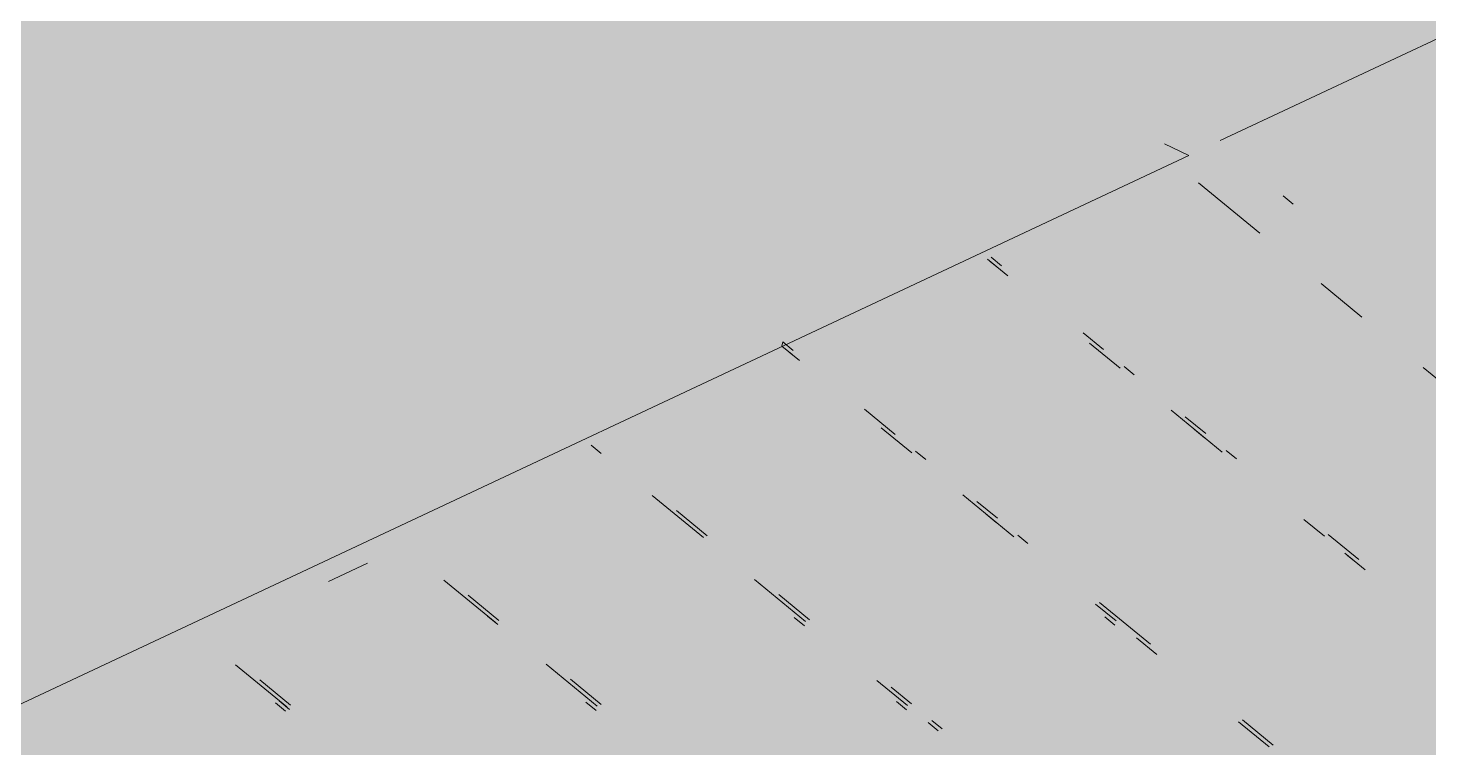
# Paper-space layout '03 3D Building and Roof' of a CAD drawing. Header units: millimetres. Extents: x 5 to 415, y 5 to 292.
# Drawn here: x 276.939 to 281.434, y 86.042 to 88.35 of the extents above; entities that cross this region are included whole.
import ezdxf

# ---------------------------------------------------------------- set-up
doc = ezdxf.new("R2010")
doc.units = ezdxf.units.MM
doc.layers.add('EXISTING', color=7, linetype='Continuous')
doc.layers.add('IMAGES', color=7, linetype='Continuous')

# ---------------------------------------------------------------- blocks, each defined once
blk = doc.blocks.new('SHEET_03')
at = {"layer": 'EXISTING', "color": 250, "lineweight": 9}
for p, q in [((280.7645, 87.9893), (284.5403, 89.7619)), ((280.5855, 87.9786), (280.6636, 87.9419)), ((276.8878, 86.1693), (280.6636, 87.9419)), ((280.6944, 87.8543), (280.891, 87.6927)), ((280.9987, 87.7856), (280.966, 87.8125)), ((280.017, 87.6094), (280.0826, 87.5555)), ((280.0589, 87.5749), (280.0261, 87.6019)), ((280.0623, 87.5883), (280.0295, 87.6153)), ((281.0876, 87.5311), (281.2186, 87.4234)), ((279.3611, 87.3438), (279.3577, 87.3303)), ((279.3938, 87.3168), (279.3611, 87.3438)), ((280.3899, 87.319), (280.3244, 87.3729)), ((280.3447, 87.3401), (280.443, 87.2593)), ((279.3904, 87.3034), (279.3577, 87.3303)), ((279.3813, 87.311), (279.4141, 87.284)), ((280.4882, 87.2382), (280.4555, 87.2651)), ((281.4152, 87.2618), (281.5463, 87.1541)), ((279.7215, 87.0475), (279.6232, 87.1283)), ((280.6068, 87.1246), (280.7706, 86.99)), ((279.6762, 87.0686), (279.7745, 86.9878)), ((280.7176, 87.0497), (280.652, 87.1035)), ((280.7142, 87.0363), (280.6814, 87.0632)), ((278.7456, 87.0125), (278.7784, 86.9856)), ((279.8198, 86.9667), (279.787, 86.9936)), ((280.8159, 86.9689), (280.7831, 86.9958)), ((278.9422, 86.8509), (279.106, 86.7163)), ((279.9383, 86.8531), (280.1021, 86.7184)), ((279.1185, 86.7221), (279.0202, 86.8029)), ((280.0491, 86.7782), (279.9836, 86.832)), ((280.0457, 86.7648), (280.0129, 86.7917)), ((281.0327, 86.7745), (281.0982, 86.7206)), ((280.1474, 86.6974), (280.1146, 86.7243)), ((281.209, 86.6457), (281.1107, 86.7265)), ((281.1638, 86.6668), (281.2293, 86.6129)), ((281.2056, 86.6323), (281.1729, 86.6592)), ((277.903, 86.5752), (278.0279, 86.6339)), ((278.2737, 86.5794), (278.4376, 86.4447)), ((279.2698, 86.5816), (279.4337, 86.4469)), ((278.45, 86.4506), (278.3518, 86.5314)), ((279.4462, 86.4528), (279.3479, 86.5336)), ((280.3642, 86.503), (280.4298, 86.4491)), ((280.5405, 86.3742), (280.3767, 86.5088)), ((278.4466, 86.4372), (278.4139, 86.4641)), ((279.4303, 86.4335), (279.3975, 86.4604)), ((280.4264, 86.4357), (280.3936, 86.4626)), ((280.4953, 86.3952), (280.5608, 86.3414)), ((277.6053, 86.3079), (277.7691, 86.1732)), ((278.6014, 86.3101), (278.7652, 86.1754)), ((277.7816, 86.1791), (277.6833, 86.2599)), ((278.7777, 86.1813), (278.6794, 86.2621)), ((279.663, 86.2584), (279.7613, 86.1776)), ((279.7738, 86.1835), (279.7083, 86.2373)), ((277.7657, 86.1598), (277.7329, 86.1867)), ((277.7782, 86.1657), (277.7454, 86.1926)), ((278.7618, 86.162), (278.729, 86.1889)), ((279.7579, 86.1642), (279.7251, 86.1911)), ((279.8268, 86.1237), (279.8596, 86.0968)), ((279.8721, 86.1027), (279.8393, 86.1296)), ((280.8229, 86.1259), (280.9212, 86.0451)), ((280.9337, 86.051), (280.8354, 86.1318))]:
    blk.add_line(p, q, dxfattribs=at)
at = {"layer": 'IMAGES', "color": 7}
for points in [[(274.1091, 88.3021), (278.3491, 88.3021), (274.1091, 88.3985), (278.3491, 88.3985)], [(278.3491, 88.3021), (278.4455, 88.3021), (278.3491, 88.3985), (278.4455, 88.3985)], [(278.4455, 88.3021), (278.7345, 88.3021), (278.4455, 88.3985), (278.7345, 88.3985)], [(278.7345, 88.2057), (278.8309, 88.2057), (278.7345, 88.3985), (278.8309, 88.3985)], [(278.8309, 88.3021), (281.1436, 88.3021), (278.8309, 88.3985), (281.1436, 88.3985)], [(281.1436, 88.3021), (281.3364, 88.3021), (281.1436, 88.3985), (281.3364, 88.3985)], [(281.3364, 88.3021), (281.4327, 88.3021), (281.3364, 88.3985), (281.4327, 88.3985)], [(281.4327, 88.3021), (281.5291, 88.3021), (281.4327, 88.3985), (281.5291, 88.3985)], [(273.82, 88.2057), (278.4455, 88.2057), (273.82, 88.3021), (278.4455, 88.3021)], [(278.4455, 88.2057), (278.5418, 88.2057), (278.4455, 88.3021), (278.5418, 88.3021)], [(278.5418, 88.2057), (278.6382, 88.2057), (278.5418, 88.3021), (278.6382, 88.3021)], [(278.6382, 88.2057), (278.7345, 88.2057), (278.6382, 88.3021), (278.7345, 88.3021)], [(278.8309, 88.2057), (279.12, 88.2057), (278.8309, 88.3021), (279.12, 88.3021)], [(279.12, 88.2057), (279.2164, 88.2057), (279.12, 88.3021), (279.2164, 88.3021)], [(279.2164, 88.2057), (280.8545, 88.2057), (279.2164, 88.3021), (280.8545, 88.3021)], [(280.8545, 88.2057), (280.9509, 88.2057), (280.8545, 88.3021), (280.9509, 88.3021)], [(280.9509, 88.2057), (281.0473, 88.2057), (280.9509, 88.3021), (281.0473, 88.3021)], [(281.0473, 88.1093), (281.1436, 88.1093), (281.0473, 88.3021), (281.1436, 88.3021)], [(281.1436, 88.2057), (281.24, 88.2057), (281.1436, 88.3021), (281.24, 88.3021)], [(281.24, 88.2057), (281.3364, 88.2057), (281.24, 88.3021), (281.3364, 88.3021)], [(281.3364, 88.2057), (281.5291, 88.2057), (281.3364, 88.3021), (281.5291, 88.3021)], [(273.7236, 88.1093), (278.6382, 88.1093), (273.7236, 88.2057), (278.6382, 88.2057)], [(278.6382, 88.1093), (278.7345, 88.1093), (278.6382, 88.2057), (278.7345, 88.2057)], [(278.7345, 88.1093), (279.0236, 88.1093), (278.7345, 88.2057), (279.0236, 88.2057)], [(279.0236, 88.0129), (279.12, 88.0129), (279.0236, 88.2057), (279.12, 88.2057)], [(279.12, 88.0129), (279.2164, 88.0129), (279.12, 88.2057), (279.2164, 88.2057)], [(279.2164, 88.1093), (279.3127, 88.1093), (279.2164, 88.2057), (279.3127, 88.2057)], [(279.3127, 88.1093), (279.4091, 88.1093), (279.3127, 88.2057), (279.4091, 88.2057)], [(279.4091, 88.1093), (280.6618, 88.1093), (279.4091, 88.2057), (280.6618, 88.2057)], [(280.6618, 88.1093), (280.8545, 88.1093), (280.6618, 88.2057), (280.8545, 88.2057)], [(280.8545, 88.1093), (280.9509, 88.1093), (280.8545, 88.2057), (280.9509, 88.2057)], [(280.9509, 88.1093), (281.0473, 88.1093), (280.9509, 88.2057), (281.0473, 88.2057)], [(281.1436, 88.1093), (281.24, 88.1093), (281.1436, 88.2057), (281.24, 88.2057)], [(281.24, 88.1093), (281.3364, 88.1093), (281.24, 88.2057), (281.3364, 88.2057)], [(281.3364, 88.1093), (281.4327, 88.1093), (281.3364, 88.2057), (281.4327, 88.2057)], [(281.4327, 88.0129), (281.5291, 88.0129), (281.4327, 88.2057), (281.5291, 88.2057)], [(273.4345, 88.0129), (279.0236, 88.0129), (273.4345, 88.1093), (279.0236, 88.1093)], [(279.2164, 88.0129), (279.3127, 88.0129), (279.2164, 88.1093), (279.3127, 88.1093)], [(279.3127, 88.0129), (279.4091, 88.0129), (279.3127, 88.1093), (279.4091, 88.1093)], [(279.4091, 88.0129), (279.5055, 88.0129), (279.4091, 88.1093), (279.5055, 88.1093)], [(279.5055, 88.0129), (280.4691, 88.0129), (279.5055, 88.1093), (280.4691, 88.1093)], [(280.4691, 88.0129), (280.5655, 88.0129), (280.4691, 88.1093), (280.5655, 88.1093)], [(280.5655, 88.0129), (280.6618, 88.0129), (280.5655, 88.1093), (280.6618, 88.1093)], [(280.6618, 88.0129), (280.8545, 88.0129), (280.6618, 88.1093), (280.8545, 88.1093)], [(280.8545, 88.0129), (280.9509, 88.0129), (280.8545, 88.1093), (280.9509, 88.1093)], [(280.9509, 88.0129), (281.0473, 88.0129), (280.9509, 88.1093), (281.0473, 88.1093)], [(281.0473, 88.0129), (281.1436, 88.0129), (281.0473, 88.1093), (281.1436, 88.1093)], [(281.1436, 88.0129), (281.24, 88.0129), (281.1436, 88.1093), (281.24, 88.1093)], [(281.24, 88.0129), (281.3364, 88.0129), (281.24, 88.1093), (281.3364, 88.1093)], [(281.3364, 88.0129), (281.4327, 88.0129), (281.3364, 88.1093), (281.4327, 88.1093)], [(273.2418, 87.9165), (279.12, 87.9165), (273.2418, 88.0129), (279.12, 88.0129)], [(279.12, 87.9165), (279.2164, 87.9165), (279.12, 88.0129), (279.2164, 88.0129)], [(279.2164, 87.9165), (279.4091, 87.9165), (279.2164, 88.0129), (279.4091, 88.0129)], [(279.4091, 87.9165), (279.6018, 87.9165), (279.4091, 88.0129), (279.6018, 88.0129)], [(279.6018, 87.9165), (279.7945, 87.9165), (279.6018, 88.0129), (279.7945, 88.0129)], [(279.7945, 87.9165), (280.2764, 87.9165), (279.7945, 88.0129), (280.2764, 88.0129)], [(280.2764, 87.9165), (280.3727, 87.9165), (280.2764, 88.0129), (280.3727, 88.0129)], [(280.3727, 87.9165), (280.4691, 87.9165), (280.3727, 88.0129), (280.4691, 88.0129)], [(280.4691, 87.9165), (280.5655, 87.9165), (280.4691, 88.0129), (280.5655, 88.0129)], [(280.5655, 87.9165), (280.6618, 87.9165), (280.5655, 88.0129), (280.6618, 88.0129)], [(280.6618, 87.9165), (280.7582, 87.9165), (280.6618, 88.0129), (280.7582, 88.0129)], [(280.7582, 87.9165), (280.8545, 87.9165), (280.7582, 88.0129), (280.8545, 88.0129)], [(280.8545, 87.9165), (280.9509, 87.9165), (280.8545, 88.0129), (280.9509, 88.0129)], [(280.9509, 87.9165), (281.0473, 87.9165), (280.9509, 88.0129), (281.0473, 88.0129)], [(281.0473, 87.9165), (281.1436, 87.9165), (281.0473, 88.0129), (281.1436, 88.0129)], [(281.1436, 87.9165), (281.24, 87.9165), (281.1436, 88.0129), (281.24, 88.0129)], [(281.24, 87.9165), (281.4327, 87.9165), (281.24, 88.0129), (281.4327, 88.0129)], [(281.4327, 87.9165), (281.5291, 87.9165), (281.4327, 88.0129), (281.5291, 88.0129)], [(273.0491, 87.8201), (279.2164, 87.8201), (273.0491, 87.9165), (279.2164, 87.9165)], [(279.2164, 87.8201), (279.3127, 87.8201), (279.2164, 87.9165), (279.3127, 87.9165)], [(279.3127, 87.8201), (279.5055, 87.8201), (279.3127, 87.9165), (279.5055, 87.9165)], [(279.5055, 87.8201), (279.6018, 87.8201), (279.5055, 87.9165), (279.6018, 87.9165)], [(279.6018, 87.8201), (279.7945, 87.8201), (279.6018, 87.9165), (279.7945, 87.9165)], [(279.7945, 87.8201), (279.8909, 87.8201), (279.7945, 87.9165), (279.8909, 87.9165)], [(279.8909, 87.7237), (279.9873, 87.7237), (279.8909, 87.9165), (279.9873, 87.9165)], [(279.9873, 87.8201), (280.0836, 87.8201), (279.9873, 87.9165), (280.0836, 87.9165)], [(280.0836, 87.8201), (280.18, 87.8201), (280.0836, 87.9165), (280.18, 87.9165)], [(280.18, 87.8201), (280.2764, 87.8201), (280.18, 87.9165), (280.2764, 87.9165)], [(280.2764, 87.8201), (280.3727, 87.8201), (280.2764, 87.9165), (280.3727, 87.9165)], [(280.3727, 87.8201), (280.4691, 87.8201), (280.3727, 87.9165), (280.4691, 87.9165)], [(280.4691, 87.8201), (280.5655, 87.8201), (280.4691, 87.9165), (280.5655, 87.9165)], [(280.5655, 87.8201), (280.7582, 87.8201), (280.5655, 87.9165), (280.7582, 87.9165)], [(280.7582, 87.8201), (280.8545, 87.8201), (280.7582, 87.9165), (280.8545, 87.9165)], [(280.8545, 87.8201), (280.9509, 87.8201), (280.8545, 87.9165), (280.9509, 87.9165)], [(280.9509, 87.8201), (281.0473, 87.8201), (280.9509, 87.9165), (281.0473, 87.9165)], [(281.0473, 87.8201), (281.1436, 87.8201), (281.0473, 87.9165), (281.1436, 87.9165)], [(281.1436, 87.8201), (281.6255, 87.8201), (281.1436, 87.9165), (281.6255, 87.9165)], [(272.8564, 87.7237), (279.5055, 87.7237), (272.8564, 87.8201), (279.5055, 87.8201)], [(279.5055, 87.7237), (279.6018, 87.7237), (279.5055, 87.8201), (279.6018, 87.8201)], [(279.6018, 87.7237), (279.6982, 87.7237), (279.6018, 87.8201), (279.6982, 87.8201)], [(279.6982, 87.7237), (279.7945, 87.7237), (279.6982, 87.8201), (279.7945, 87.8201)], [(279.7945, 87.7237), (279.8909, 87.7237), (279.7945, 87.8201), (279.8909, 87.8201)], [(279.9873, 87.7237), (280.0836, 87.7237), (279.9873, 87.8201), (280.0836, 87.8201)], [(280.0836, 87.7237), (280.18, 87.7237), (280.0836, 87.8201), (280.18, 87.8201)], [(280.18, 87.7237), (280.2764, 87.7237), (280.18, 87.8201), (280.2764, 87.8201)], [(280.2764, 87.7237), (280.3727, 87.7237), (280.2764, 87.8201), (280.3727, 87.8201)], [(280.3727, 87.7237), (280.4691, 87.7237), (280.3727, 87.8201), (280.4691, 87.8201)], [(280.4691, 87.7237), (280.5655, 87.7237), (280.4691, 87.8201), (280.5655, 87.8201)], [(280.5655, 87.7237), (280.6618, 87.7237), (280.5655, 87.8201), (280.6618, 87.8201)], [(280.6618, 87.7237), (280.8545, 87.7237), (280.6618, 87.8201), (280.8545, 87.8201)], [(280.8545, 87.7237), (280.9509, 87.7237), (280.8545, 87.8201), (280.9509, 87.8201)], [(280.9509, 87.7237), (281.0473, 87.7237), (280.9509, 87.8201), (281.0473, 87.8201)], [(281.0473, 87.7237), (281.1436, 87.7237), (281.0473, 87.8201), (281.1436, 87.8201)], [(281.1436, 87.7237), (281.24, 87.7237), (281.1436, 87.8201), (281.24, 87.8201)], [(281.24, 87.7237), (281.7218, 87.7237), (281.24, 87.8201), (281.7218, 87.8201)], [(272.6636, 87.6273), (279.6018, 87.6273), (272.6636, 87.7237), (279.6018, 87.7237)], [(279.6018, 87.6273), (279.6982, 87.6273), (279.6018, 87.7237), (279.6982, 87.7237)], [(279.6982, 87.6273), (279.7945, 87.6273), (279.6982, 87.7237), (279.7945, 87.7237)], [(279.7945, 87.6273), (279.8909, 87.6273), (279.7945, 87.7237), (279.8909, 87.7237)], [(279.8909, 87.6273), (279.9873, 87.6273), (279.8909, 87.7237), (279.9873, 87.7237)], [(279.9873, 87.6273), (280.0836, 87.6273), (279.9873, 87.7237), (280.0836, 87.7237)], [(280.0836, 87.6273), (280.18, 87.6273), (280.0836, 87.7237), (280.18, 87.7237)], [(280.18, 87.6273), (280.2764, 87.6273), (280.18, 87.7237), (280.2764, 87.7237)], [(280.2764, 87.6273), (280.3727, 87.6273), (280.2764, 87.7237), (280.3727, 87.7237)], [(280.3727, 87.6273), (280.4691, 87.6273), (280.3727, 87.7237), (280.4691, 87.7237)], [(280.4691, 87.6273), (280.6618, 87.6273), (280.4691, 87.7237), (280.6618, 87.7237)], [(280.6618, 87.6273), (280.7582, 87.6273), (280.6618, 87.7237), (280.7582, 87.7237)], [(280.7582, 87.6273), (280.8545, 87.6273), (280.7582, 87.7237), (280.8545, 87.7237)], [(280.8545, 87.6273), (280.9509, 87.6273), (280.8545, 87.7237), (280.9509, 87.7237)], [(280.9509, 87.6273), (281.0473, 87.6273), (280.9509, 87.7237), (281.0473, 87.7237)], [(281.0473, 87.6273), (281.1436, 87.6273), (281.0473, 87.7237), (281.1436, 87.7237)], [(281.1436, 87.6273), (281.24, 87.6273), (281.1436, 87.7237), (281.24, 87.7237)], [(281.24, 87.6273), (281.3364, 87.6273), (281.24, 87.7237), (281.3364, 87.7237)], [(281.3364, 87.6273), (281.8182, 87.6273), (281.3364, 87.7237), (281.8182, 87.7237)], [(272.6636, 87.5309), (279.4091, 87.5309), (272.6636, 87.6273), (279.4091, 87.6273)], [(279.4091, 87.5309), (279.5055, 87.5309), (279.4091, 87.6273), (279.5055, 87.6273)], [(279.5055, 87.5309), (279.6982, 87.5309), (279.5055, 87.6273), (279.6982, 87.6273)], [(279.6982, 87.5309), (279.8909, 87.5309), (279.6982, 87.6273), (279.8909, 87.6273)], [(279.8909, 87.5309), (279.9873, 87.5309), (279.8909, 87.6273), (279.9873, 87.6273)], [(279.9873, 87.5309), (280.0836, 87.5309), (279.9873, 87.6273), (280.0836, 87.6273)], [(280.0836, 87.5309), (280.18, 87.5309), (280.0836, 87.6273), (280.18, 87.6273)], [(280.18, 87.5309), (280.2764, 87.5309), (280.18, 87.6273), (280.2764, 87.6273)], [(280.2764, 87.4345), (280.3727, 87.4345), (280.2764, 87.6273), (280.3727, 87.6273)], [(280.3727, 87.5309), (280.7582, 87.5309), (280.3727, 87.6273), (280.7582, 87.6273)], [(280.7582, 87.5309), (280.8545, 87.5309), (280.7582, 87.6273), (280.8545, 87.6273)], [(280.8545, 87.5309), (280.9509, 87.5309), (280.8545, 87.6273), (280.9509, 87.6273)], [(280.9509, 87.5309), (281.0473, 87.5309), (280.9509, 87.6273), (281.0473, 87.6273)], [(281.0473, 87.5309), (281.1436, 87.5309), (281.0473, 87.6273), (281.1436, 87.6273)], [(281.1436, 87.5309), (281.24, 87.5309), (281.1436, 87.6273), (281.24, 87.6273)], [(281.24, 87.5309), (281.3364, 87.5309), (281.24, 87.6273), (281.3364, 87.6273)], [(281.3364, 87.5309), (281.4327, 87.5309), (281.3364, 87.6273), (281.4327, 87.6273)], [(281.4327, 87.5309), (281.5291, 87.5309), (281.4327, 87.6273), (281.5291, 87.6273)], [(272.8564, 87.4345), (279.3127, 87.4345), (272.8564, 87.5309), (279.3127, 87.5309)], [(279.3127, 87.4345), (279.4091, 87.4345), (279.3127, 87.5309), (279.4091, 87.5309)], [(279.4091, 87.4345), (279.5055, 87.4345), (279.4091, 87.5309), (279.5055, 87.5309)], [(279.5055, 87.4345), (279.6018, 87.4345), (279.5055, 87.5309), (279.6018, 87.5309)], [(279.6018, 87.4345), (279.6982, 87.4345), (279.6018, 87.5309), (279.6982, 87.5309)], [(279.6982, 87.4345), (279.7945, 87.4345), (279.6982, 87.5309), (279.7945, 87.5309)], [(279.7945, 87.4345), (279.8909, 87.4345), (279.7945, 87.5309), (279.8909, 87.5309)], [(279.8909, 87.4345), (279.9873, 87.4345), (279.8909, 87.5309), (279.9873, 87.5309)], [(279.9873, 87.4345), (280.0836, 87.4345), (279.9873, 87.5309), (280.0836, 87.5309)], [(280.0836, 87.4345), (280.18, 87.4345), (280.0836, 87.5309), (280.18, 87.5309)], [(280.18, 87.4345), (280.2764, 87.4345), (280.18, 87.5309), (280.2764, 87.5309)], [(280.3727, 87.4345), (280.8545, 87.4345), (280.3727, 87.5309), (280.8545, 87.5309)], [(280.8545, 87.4345), (280.9509, 87.4345), (280.8545, 87.5309), (280.9509, 87.5309)], [(280.9509, 87.4345), (281.0473, 87.4345), (280.9509, 87.5309), (281.0473, 87.5309)], [(281.0473, 87.4345), (281.1436, 87.4345), (281.0473, 87.5309), (281.1436, 87.5309)], [(281.1436, 87.4345), (281.24, 87.4345), (281.1436, 87.5309), (281.24, 87.5309)], [(281.24, 87.4345), (281.3364, 87.4345), (281.24, 87.5309), (281.3364, 87.5309)], [(281.3364, 87.4345), (281.4327, 87.4345), (281.3364, 87.5309), (281.4327, 87.5309)], [(281.4327, 87.4345), (281.5291, 87.4345), (281.4327, 87.5309), (281.5291, 87.5309)], [(273.1455, 87.3381), (278.9273, 87.3381), (273.1455, 87.4345), (278.9273, 87.4345)], [(278.9273, 87.3381), (279.0236, 87.3381), (278.9273, 87.4345), (279.0236, 87.4345)], [(279.0236, 87.3381), (279.12, 87.3381), (279.0236, 87.4345), (279.12, 87.4345)], [(279.12, 87.3381), (279.3127, 87.3381), (279.12, 87.4345), (279.3127, 87.4345)], [(279.3127, 87.3381), (279.4091, 87.3381), (279.3127, 87.4345), (279.4091, 87.4345)], [(279.4091, 87.3381), (279.5055, 87.3381), (279.4091, 87.4345), (279.5055, 87.4345)], [(279.5055, 87.3381), (279.6018, 87.3381), (279.5055, 87.4345), (279.6018, 87.4345)], [(279.6018, 87.3381), (279.6982, 87.3381), (279.6018, 87.4345), (279.6982, 87.4345)], [(279.6982, 87.3381), (279.7945, 87.3381), (279.6982, 87.4345), (279.7945, 87.4345)], [(279.7945, 87.3381), (279.8909, 87.3381), (279.7945, 87.4345), (279.8909, 87.4345)], [(279.8909, 87.3381), (279.9873, 87.3381), (279.8909, 87.4345), (279.9873, 87.4345)], [(279.9873, 87.3381), (280.0836, 87.3381), (279.9873, 87.4345), (280.0836, 87.4345)], [(280.0836, 87.3381), (280.18, 87.3381), (280.0836, 87.4345), (280.18, 87.4345)], [(280.18, 87.3381), (280.2764, 87.3381), (280.18, 87.4345), (280.2764, 87.4345)], [(280.2764, 87.3381), (280.3727, 87.3381), (280.2764, 87.4345), (280.3727, 87.4345)], [(280.3727, 87.3381), (280.4691, 87.3381), (280.3727, 87.4345), (280.4691, 87.4345)], [(280.4691, 87.3381), (280.5655, 87.3381), (280.4691, 87.4345), (280.5655, 87.4345)], [(280.5655, 87.3381), (281.0473, 87.3381), (280.5655, 87.4345), (281.0473, 87.4345)], [(281.0473, 87.3381), (281.1436, 87.3381), (281.0473, 87.4345), (281.1436, 87.4345)], [(281.1436, 87.3381), (281.24, 87.3381), (281.1436, 87.4345), (281.24, 87.4345)], [(281.24, 87.3381), (281.3364, 87.3381), (281.24, 87.4345), (281.3364, 87.4345)], [(281.3364, 87.3381), (281.4327, 87.3381), (281.3364, 87.4345), (281.4327, 87.4345)], [(281.4327, 87.3381), (281.5291, 87.3381), (281.4327, 87.4345), (281.5291, 87.4345)], [(273.2418, 87.2417), (278.9273, 87.2417), (273.2418, 87.3381), (278.9273, 87.3381)], [(278.9273, 87.2417), (279.0236, 87.2417), (278.9273, 87.3381), (279.0236, 87.3381)], [(279.0236, 87.2417), (279.12, 87.2417), (279.0236, 87.3381), (279.12, 87.3381)], [(279.12, 87.2417), (279.2164, 87.2417), (279.12, 87.3381), (279.2164, 87.3381)], [(279.2164, 87.2417), (279.3127, 87.2417), (279.2164, 87.3381), (279.3127, 87.3381)], [(279.3127, 87.2417), (279.5055, 87.2417), (279.3127, 87.3381), (279.5055, 87.3381)], [(279.5055, 87.2417), (279.6018, 87.2417), (279.5055, 87.3381), (279.6018, 87.3381)], [(279.6018, 87.2417), (279.6982, 87.2417), (279.6018, 87.3381), (279.6982, 87.3381)], [(279.6982, 87.1453), (279.7945, 87.1453), (279.6982, 87.3381), (279.7945, 87.3381)], [(279.7945, 87.2417), (280.18, 87.2417), (279.7945, 87.3381), (280.18, 87.3381)], [(280.18, 87.2417), (280.2764, 87.2417), (280.18, 87.3381), (280.2764, 87.3381)], [(280.2764, 87.2417), (280.4691, 87.2417), (280.2764, 87.3381), (280.4691, 87.3381)], [(280.4691, 87.2417), (280.5655, 87.2417), (280.4691, 87.3381), (280.5655, 87.3381)], [(280.5655, 87.2417), (280.6618, 87.2417), (280.5655, 87.3381), (280.6618, 87.3381)], [(280.6618, 87.2417), (281.24, 87.2417), (280.6618, 87.3381), (281.24, 87.3381)], [(281.24, 87.2417), (281.3364, 87.2417), (281.24, 87.3381), (281.3364, 87.3381)], [(281.3364, 87.2417), (281.5291, 87.2417), (281.3364, 87.3381), (281.5291, 87.3381)], [(273.3382, 87.1453), (278.5418, 87.1453), (273.3382, 87.2417), (278.5418, 87.2417)], [(278.5418, 87.1453), (278.6382, 87.1453), (278.5418, 87.2417), (278.6382, 87.2417)], [(278.6382, 87.1453), (278.7345, 87.1453), (278.6382, 87.2417), (278.7345, 87.2417)], [(278.7345, 87.1453), (278.8309, 87.1453), (278.7345, 87.2417), (278.8309, 87.2417)], [(278.8309, 87.1453), (278.9273, 87.1453), (278.8309, 87.2417), (278.9273, 87.2417)], [(278.9273, 87.1453), (279.0236, 87.1453), (278.9273, 87.2417), (279.0236, 87.2417)], [(279.0236, 87.1453), (279.12, 87.1453), (279.0236, 87.2417), (279.12, 87.2417)], [(279.12, 87.1453), (279.2164, 87.1453), (279.12, 87.2417), (279.2164, 87.2417)], [(279.2164, 87.1453), (279.3127, 87.1453), (279.2164, 87.2417), (279.3127, 87.2417)], [(279.3127, 87.1453), (279.4091, 87.1453), (279.3127, 87.2417), (279.4091, 87.2417)], [(279.4091, 87.1453), (279.5055, 87.1453), (279.4091, 87.2417), (279.5055, 87.2417)], [(279.5055, 87.1453), (279.6018, 87.1453), (279.5055, 87.2417), (279.6018, 87.2417)], [(279.6018, 87.1453), (279.6982, 87.1453), (279.6018, 87.2417), (279.6982, 87.2417)], [(279.7945, 87.1453), (280.2764, 87.1453), (279.7945, 87.2417), (280.2764, 87.2417)], [(280.2764, 87.1453), (280.3727, 87.1453), (280.2764, 87.2417), (280.3727, 87.2417)], [(280.3727, 87.1453), (280.4691, 87.1453), (280.3727, 87.2417), (280.4691, 87.2417)], [(280.4691, 87.1453), (280.5655, 87.1453), (280.4691, 87.2417), (280.5655, 87.2417)], [(280.5655, 87.1453), (280.6618, 87.1453), (280.5655, 87.2417), (280.6618, 87.2417)], [(280.6618, 87.1453), (280.7582, 87.1453), (280.6618, 87.2417), (280.7582, 87.2417)], [(280.7582, 87.1453), (281.24, 87.1453), (280.7582, 87.2417), (281.24, 87.2417)], [(281.24, 87.1453), (281.3364, 87.1453), (281.24, 87.2417), (281.3364, 87.2417)], [(281.3364, 87.1453), (281.4327, 87.1453), (281.3364, 87.2417), (281.4327, 87.2417)], [(281.4327, 87.1453), (281.5291, 87.1453), (281.4327, 87.2417), (281.5291, 87.2417)], [(273.4345, 87.0489), (278.5418, 87.0489), (273.4345, 87.1453), (278.5418, 87.1453)], [(278.5418, 86.9525), (278.6382, 86.9525), (278.5418, 87.1453), (278.6382, 87.1453)], [(278.6382, 87.0489), (278.7345, 87.0489), (278.6382, 87.1453), (278.7345, 87.1453)], [(278.7345, 87.0489), (278.8309, 87.0489), (278.7345, 87.1453), (278.8309, 87.1453)], [(278.8309, 87.0489), (278.9273, 87.0489), (278.8309, 87.1453), (278.9273, 87.1453)], [(278.9273, 87.0489), (279.0236, 87.0489), (278.9273, 87.1453), (279.0236, 87.1453)], [(279.0236, 87.0489), (279.12, 87.0489), (279.0236, 87.1453), (279.12, 87.1453)], [(279.12, 87.0489), (279.2164, 87.0489), (279.12, 87.1453), (279.2164, 87.1453)], [(279.2164, 87.0489), (279.3127, 87.0489), (279.2164, 87.1453), (279.3127, 87.1453)], [(279.3127, 87.0489), (279.4091, 87.0489), (279.3127, 87.1453), (279.4091, 87.1453)], [(279.4091, 87.0489), (279.5055, 87.0489), (279.4091, 87.1453), (279.5055, 87.1453)], [(279.5055, 87.0489), (279.6018, 87.0489), (279.5055, 87.1453), (279.6018, 87.1453)], [(279.6018, 87.0489), (279.6982, 87.0489), (279.6018, 87.1453), (279.6982, 87.1453)], [(279.6982, 87.0489), (279.7945, 87.0489), (279.6982, 87.1453), (279.7945, 87.1453)], [(279.7945, 87.0489), (279.8909, 87.0489), (279.7945, 87.1453), (279.8909, 87.1453)], [(279.8909, 87.0489), (280.3727, 87.0489), (279.8909, 87.1453), (280.3727, 87.1453)], [(280.3727, 87.0489), (280.4691, 87.0489), (280.3727, 87.1453), (280.4691, 87.1453)], [(280.4691, 87.0489), (280.5655, 87.0489), (280.4691, 87.1453), (280.5655, 87.1453)], [(280.5655, 87.0489), (280.7582, 87.0489), (280.5655, 87.1453), (280.7582, 87.1453)], [(280.7582, 87.0489), (280.8545, 87.0489), (280.7582, 87.1453), (280.8545, 87.1453)], [(280.8545, 87.0489), (281.3364, 87.0489), (280.8545, 87.1453), (281.3364, 87.1453)], [(281.3364, 87.0489), (281.4327, 87.0489), (281.3364, 87.1453), (281.4327, 87.1453)], [(281.4327, 86.9525), (281.5291, 86.9525), (281.4327, 87.1453), (281.5291, 87.1453)], [(273.4345, 86.9525), (278.1564, 86.9525), (273.4345, 87.0489), (278.1564, 87.0489)], [(278.1564, 86.9525), (278.2527, 86.9525), (278.1564, 87.0489), (278.2527, 87.0489)], [(278.2527, 86.9525), (278.3491, 86.9525), (278.2527, 87.0489), (278.3491, 87.0489)], [(278.3491, 86.8561), (278.4455, 86.8561), (278.3491, 87.0489), (278.4455, 87.0489)], [(278.4455, 86.9525), (278.5418, 86.9525), (278.4455, 87.0489), (278.5418, 87.0489)], [(278.6382, 86.9525), (278.7345, 86.9525), (278.6382, 87.0489), (278.7345, 87.0489)], [(278.7345, 86.9525), (278.8309, 86.9525), (278.7345, 87.0489), (278.8309, 87.0489)], [(278.8309, 86.9525), (278.9273, 86.9525), (278.8309, 87.0489), (278.9273, 87.0489)], [(278.9273, 86.9525), (279.0236, 86.9525), (278.9273, 87.0489), (279.0236, 87.0489)], [(279.0236, 86.8561), (279.12, 86.8561), (279.0236, 87.0489), (279.12, 87.0489)], [(279.12, 86.9525), (279.5055, 86.9525), (279.12, 87.0489), (279.5055, 87.0489)], [(279.5055, 86.9525), (279.6018, 86.9525), (279.5055, 87.0489), (279.6018, 87.0489)], [(279.6018, 86.9525), (279.6982, 86.9525), (279.6018, 87.0489), (279.6982, 87.0489)], [(279.6982, 86.9525), (279.7945, 86.9525), (279.6982, 87.0489), (279.7945, 87.0489)], [(279.7945, 86.9525), (279.8909, 86.9525), (279.7945, 87.0489), (279.8909, 87.0489)], [(279.8909, 86.9525), (279.9873, 86.9525), (279.8909, 87.0489), (279.9873, 87.0489)], [(279.9873, 86.9525), (280.6618, 86.9525), (279.9873, 87.0489), (280.6618, 87.0489)], [(280.6618, 86.9525), (280.8545, 86.9525), (280.6618, 87.0489), (280.8545, 87.0489)], [(280.8545, 86.9525), (280.9509, 86.9525), (280.8545, 87.0489), (280.9509, 87.0489)], [(280.9509, 86.9525), (281.4327, 86.9525), (280.9509, 87.0489), (281.4327, 87.0489)], [(273.4345, 86.8561), (277.9636, 86.8561), (273.4345, 86.9525), (277.9636, 86.9525)], [(277.9636, 86.8561), (278.06, 86.8561), (277.9636, 86.9525), (278.06, 86.9525)], [(278.06, 86.8561), (278.1564, 86.8561), (278.06, 86.9525), (278.1564, 86.9525)], [(278.1564, 86.8561), (278.3491, 86.8561), (278.1564, 86.9525), (278.3491, 86.9525)], [(278.4455, 86.8561), (278.6382, 86.8561), (278.4455, 86.9525), (278.6382, 86.9525)], [(278.6382, 86.8561), (278.8309, 86.8561), (278.6382, 86.9525), (278.8309, 86.9525)], [(278.8309, 86.8561), (279.0236, 86.8561), (278.8309, 86.9525), (279.0236, 86.9525)], [(279.12, 86.8561), (279.6018, 86.8561), (279.12, 86.9525), (279.6018, 86.9525)], [(279.6018, 86.8561), (279.6982, 86.8561), (279.6018, 86.9525), (279.6982, 86.9525)], [(279.6982, 86.8561), (279.7945, 86.8561), (279.6982, 86.9525), (279.7945, 86.9525)], [(279.7945, 86.8561), (279.9873, 86.8561), (279.7945, 86.9525), (279.9873, 86.9525)], [(279.9873, 86.8561), (280.0836, 86.8561), (279.9873, 86.9525), (280.0836, 86.9525)], [(280.0836, 86.8561), (280.18, 86.8561), (280.0836, 86.9525), (280.18, 86.9525)], [(280.18, 86.8561), (280.6618, 86.8561), (280.18, 86.9525), (280.6618, 86.9525)], [(280.6618, 86.8561), (280.7582, 86.8561), (280.6618, 86.9525), (280.7582, 86.9525)], [(280.7582, 86.8561), (280.8545, 86.8561), (280.7582, 86.9525), (280.8545, 86.9525)], [(280.8545, 86.8561), (280.9509, 86.8561), (280.8545, 86.9525), (280.9509, 86.9525)], [(280.9509, 86.8561), (281.0473, 86.8561), (280.9509, 86.9525), (281.0473, 86.9525)], [(281.0473, 86.8561), (281.5291, 86.8561), (281.0473, 86.9525), (281.5291, 86.9525)], [(273.4345, 86.7597), (277.7709, 86.7597), (273.4345, 86.8561), (277.7709, 86.8561)], [(277.7709, 86.7597), (277.8673, 86.7597), (277.7709, 86.8561), (277.8673, 86.8561)], [(277.8673, 86.7597), (277.9636, 86.7597), (277.8673, 86.8561), (277.9636, 86.8561)], [(277.9636, 86.6633), (278.06, 86.6633), (277.9636, 86.8561), (278.06, 86.8561)], [(278.06, 86.7597), (278.1564, 86.7597), (278.06, 86.8561), (278.1564, 86.8561)], [(278.1564, 86.7597), (278.2527, 86.7597), (278.1564, 86.8561), (278.2527, 86.8561)], [(278.2527, 86.7597), (278.3491, 86.7597), (278.2527, 86.8561), (278.3491, 86.8561)], [(278.3491, 86.7597), (278.5418, 86.7597), (278.3491, 86.8561), (278.5418, 86.8561)], [(278.5418, 86.7597), (278.6382, 86.7597), (278.5418, 86.8561), (278.6382, 86.8561)], [(278.6382, 86.7597), (278.8309, 86.7597), (278.6382, 86.8561), (278.8309, 86.8561)], [(278.8309, 86.7597), (278.9273, 86.7597), (278.8309, 86.8561), (278.9273, 86.8561)], [(278.9273, 86.7597), (279.12, 86.7597), (278.9273, 86.8561), (279.12, 86.8561)], [(279.12, 86.7597), (279.2164, 86.7597), (279.12, 86.8561), (279.2164, 86.8561)], [(279.2164, 86.7597), (279.6982, 86.7597), (279.2164, 86.8561), (279.6982, 86.8561)], [(279.6982, 86.7597), (279.7945, 86.7597), (279.6982, 86.8561), (279.7945, 86.8561)], [(279.7945, 86.7597), (279.8909, 86.7597), (279.7945, 86.8561), (279.8909, 86.8561)], [(279.8909, 86.7597), (280.0836, 86.7597), (279.8909, 86.8561), (280.0836, 86.8561)], [(280.0836, 86.7597), (280.18, 86.7597), (280.0836, 86.8561), (280.18, 86.8561)], [(280.18, 86.7597), (280.2764, 86.7597), (280.18, 86.8561), (280.2764, 86.8561)], [(280.2764, 86.7597), (280.7582, 86.7597), (280.2764, 86.8561), (280.7582, 86.8561)], [(280.7582, 86.7597), (280.8545, 86.7597), (280.7582, 86.8561), (280.8545, 86.8561)], [(280.8545, 86.7597), (280.9509, 86.7597), (280.8545, 86.8561), (280.9509, 86.8561)], [(280.9509, 86.7597), (281.0473, 86.7597), (280.9509, 86.8561), (281.0473, 86.8561)], [(281.0473, 86.7597), (281.1436, 86.7597), (281.0473, 86.8561), (281.1436, 86.8561)], [(281.1436, 86.7597), (281.24, 86.7597), (281.1436, 86.8561), (281.24, 86.8561)], [(281.24, 86.7597), (281.7218, 86.7597), (281.24, 86.8561), (281.7218, 86.8561)], [(273.3382, 86.6633), (277.4818, 86.6633), (273.3382, 86.7597), (277.4818, 86.7597)], [(277.4818, 86.6633), (277.5782, 86.6633), (277.4818, 86.7597), (277.5782, 86.7597)], [(277.5782, 86.6633), (277.7709, 86.6633), (277.5782, 86.7597), (277.7709, 86.7597)], [(277.7709, 86.6633), (277.8673, 86.6633), (277.7709, 86.7597), (277.8673, 86.7597)], [(277.8673, 86.6633), (277.9636, 86.6633), (277.8673, 86.7597), (277.9636, 86.7597)], [(278.06, 86.6633), (278.1564, 86.6633), (278.06, 86.7597), (278.1564, 86.7597)], [(278.1564, 86.6633), (278.2527, 86.6633), (278.1564, 86.7597), (278.2527, 86.7597)], [(278.2527, 86.6633), (278.3491, 86.6633), (278.2527, 86.7597), (278.3491, 86.7597)], [(278.3491, 86.6633), (278.5418, 86.6633), (278.3491, 86.7597), (278.5418, 86.7597)], [(278.5418, 86.6633), (278.8309, 86.6633), (278.5418, 86.7597), (278.8309, 86.7597)], [(278.8309, 86.6633), (278.9273, 86.6633), (278.8309, 86.7597), (278.9273, 86.7597)], [(278.9273, 86.6633), (279.0236, 86.6633), (278.9273, 86.7597), (279.0236, 86.7597)], [(279.0236, 86.6633), (279.2164, 86.6633), (279.0236, 86.7597), (279.2164, 86.7597)], [(279.2164, 86.6633), (279.3127, 86.6633), (279.2164, 86.7597), (279.3127, 86.7597)], [(279.3127, 86.6633), (279.8909, 86.6633), (279.3127, 86.7597), (279.8909, 86.7597)], [(279.8909, 86.6633), (279.9873, 86.6633), (279.8909, 86.7597), (279.9873, 86.7597)], [(279.9873, 86.6633), (280.18, 86.6633), (279.9873, 86.7597), (280.18, 86.7597)], [(280.18, 86.6633), (280.3727, 86.6633), (280.18, 86.7597), (280.3727, 86.7597)], [(280.3727, 86.6633), (280.8545, 86.6633), (280.3727, 86.7597), (280.8545, 86.7597)], [(280.8545, 86.6633), (281.0473, 86.6633), (280.8545, 86.7597), (281.0473, 86.7597)], [(281.0473, 86.6633), (281.24, 86.6633), (281.0473, 86.7597), (281.24, 86.7597)], [(281.24, 86.6633), (281.3364, 86.6633), (281.24, 86.7597), (281.3364, 86.7597)], [(281.3364, 86.6633), (281.4327, 86.6633), (281.3364, 86.7597), (281.4327, 86.7597)], [(281.4327, 86.6633), (281.8182, 86.6633), (281.4327, 86.7597), (281.8182, 86.7597)], [(273.1455, 86.5669), (277.3855, 86.5669), (273.1455, 86.6633), (277.3855, 86.6633)], [(277.3855, 86.5669), (277.4818, 86.5669), (277.3855, 86.6633), (277.4818, 86.6633)], [(277.4818, 86.5669), (277.5782, 86.5669), (277.4818, 86.6633), (277.5782, 86.6633)], [(277.5782, 86.5669), (277.6745, 86.5669), (277.5782, 86.6633), (277.6745, 86.6633)], [(277.6745, 86.5669), (277.7709, 86.5669), (277.6745, 86.6633), (277.7709, 86.6633)], [(277.7709, 86.5669), (277.8673, 86.5669), (277.7709, 86.6633), (277.8673, 86.6633)], [(277.8673, 86.5669), (277.9636, 86.5669), (277.8673, 86.6633), (277.9636, 86.6633)], [(277.9636, 86.5669), (278.1564, 86.5669), (277.9636, 86.6633), (278.1564, 86.6633)], [(278.1564, 86.5669), (278.2527, 86.5669), (278.1564, 86.6633), (278.2527, 86.6633)], [(278.2527, 86.5669), (278.3491, 86.5669), (278.2527, 86.6633), (278.3491, 86.6633)], [(278.3491, 86.5669), (278.4455, 86.5669), (278.3491, 86.6633), (278.4455, 86.6633)], [(278.4455, 86.5669), (278.9273, 86.5669), (278.4455, 86.6633), (278.9273, 86.6633)], [(278.9273, 86.5669), (279.0236, 86.5669), (278.9273, 86.6633), (279.0236, 86.6633)], [(279.0236, 86.5669), (279.12, 86.5669), (279.0236, 86.6633), (279.12, 86.6633)], [(279.12, 86.5669), (279.2164, 86.5669), (279.12, 86.6633), (279.2164, 86.6633)], [(279.2164, 86.5669), (279.3127, 86.5669), (279.2164, 86.6633), (279.3127, 86.6633)], [(279.3127, 86.5669), (279.4091, 86.5669), (279.3127, 86.6633), (279.4091, 86.6633)], [(279.4091, 86.5669), (279.5055, 86.5669), (279.4091, 86.6633), (279.5055, 86.6633)], [(279.5055, 86.5669), (279.9873, 86.5669), (279.5055, 86.6633), (279.9873, 86.6633)], [(279.9873, 86.5669), (280.0836, 86.5669), (279.9873, 86.6633), (280.0836, 86.6633)], [(280.0836, 86.4705), (280.18, 86.4705), (280.0836, 86.6633), (280.18, 86.6633)], [(280.18, 86.5669), (280.3727, 86.5669), (280.18, 86.6633), (280.3727, 86.6633)], [(280.3727, 86.5669), (280.4691, 86.5669), (280.3727, 86.6633), (280.4691, 86.6633)], [(280.4691, 86.5669), (280.5655, 86.5669), (280.4691, 86.6633), (280.5655, 86.6633)], [(280.5655, 86.5669), (280.9509, 86.5669), (280.5655, 86.6633), (280.9509, 86.6633)], [(280.9509, 86.5669), (281.0473, 86.5669), (280.9509, 86.6633), (281.0473, 86.6633)], [(281.0473, 86.5669), (281.1436, 86.5669), (281.0473, 86.6633), (281.1436, 86.6633)], [(281.1436, 86.5669), (281.24, 86.5669), (281.1436, 86.6633), (281.24, 86.6633)], [(281.24, 86.4705), (281.3364, 86.4705), (281.24, 86.6633), (281.3364, 86.6633)], [(281.3364, 86.5669), (281.4327, 86.5669), (281.3364, 86.6633), (281.4327, 86.6633)], [(281.4327, 86.5669), (281.5291, 86.5669), (281.4327, 86.6633), (281.5291, 86.6633)], [(272.8564, 86.4705), (277.1927, 86.4705), (272.8564, 86.5669), (277.1927, 86.5669)], [(277.1927, 86.4705), (277.2891, 86.4705), (277.1927, 86.5669), (277.2891, 86.5669)], [(277.2891, 86.3741), (277.3855, 86.3741), (277.2891, 86.5669), (277.3855, 86.5669)], [(277.3855, 86.4705), (277.5782, 86.4705), (277.3855, 86.5669), (277.5782, 86.5669)], [(277.5782, 86.4705), (277.6745, 86.4705), (277.5782, 86.5669), (277.6745, 86.5669)], [(277.6745, 86.4705), (277.7709, 86.4705), (277.6745, 86.5669), (277.7709, 86.5669)], [(277.7709, 86.4705), (277.9636, 86.4705), (277.7709, 86.5669), (277.9636, 86.5669)], [(277.9636, 86.4705), (278.06, 86.4705), (277.9636, 86.5669), (278.06, 86.5669)], [(278.06, 86.4705), (278.1564, 86.4705), (278.06, 86.5669), (278.1564, 86.5669)], [(278.1564, 86.4705), (278.2527, 86.4705), (278.1564, 86.5669), (278.2527, 86.5669)], [(278.2527, 86.4705), (278.3491, 86.4705), (278.2527, 86.5669), (278.3491, 86.5669)], [(278.3491, 86.4705), (278.4455, 86.4705), (278.3491, 86.5669), (278.4455, 86.5669)], [(278.4455, 86.4705), (278.5418, 86.4705), (278.4455, 86.5669), (278.5418, 86.5669)], [(278.5418, 86.4705), (278.6382, 86.4705), (278.5418, 86.5669), (278.6382, 86.5669)], [(278.6382, 86.4705), (279.12, 86.4705), (278.6382, 86.5669), (279.12, 86.5669)], [(279.12, 86.4705), (279.2164, 86.4705), (279.12, 86.5669), (279.2164, 86.5669)], [(279.2164, 86.4705), (279.3127, 86.4705), (279.2164, 86.5669), (279.3127, 86.5669)], [(279.3127, 86.4705), (279.4091, 86.4705), (279.3127, 86.5669), (279.4091, 86.5669)], [(279.4091, 86.4705), (279.5055, 86.4705), (279.4091, 86.5669), (279.5055, 86.5669)], [(279.5055, 86.4705), (279.6018, 86.4705), (279.5055, 86.5669), (279.6018, 86.5669)], [(279.6018, 86.4705), (280.0836, 86.4705), (279.6018, 86.5669), (280.0836, 86.5669)], [(280.18, 86.4705), (280.2764, 86.4705), (280.18, 86.5669), (280.2764, 86.5669)], [(280.2764, 86.4705), (280.3727, 86.4705), (280.2764, 86.5669), (280.3727, 86.5669)], [(280.3727, 86.4705), (280.4691, 86.4705), (280.3727, 86.5669), (280.4691, 86.5669)], [(280.4691, 86.4705), (280.5655, 86.4705), (280.4691, 86.5669), (280.5655, 86.5669)], [(280.5655, 86.4705), (281.0473, 86.4705), (280.5655, 86.5669), (281.0473, 86.5669)], [(281.0473, 86.4705), (281.1436, 86.4705), (281.0473, 86.5669), (281.1436, 86.5669)], [(281.1436, 86.4705), (281.24, 86.4705), (281.1436, 86.5669), (281.24, 86.5669)], [(281.3364, 86.4705), (281.4327, 86.4705), (281.3364, 86.5669), (281.4327, 86.5669)], [(281.4327, 86.4705), (281.5291, 86.4705), (281.4327, 86.5669), (281.5291, 86.5669)], [(276.9036, 86.3741), (277, 86.3741), (276.9036, 86.4705), (277, 86.4705)], [(277, 86.3741), (277.1927, 86.3741), (277, 86.4705), (277.1927, 86.4705)], [(277.1927, 86.3741), (277.2891, 86.3741), (277.1927, 86.4705), (277.2891, 86.4705)], [(277.3855, 86.3741), (277.4818, 86.3741), (277.3855, 86.4705), (277.4818, 86.4705)], [(277.4818, 86.2777), (277.5782, 86.2777), (277.4818, 86.4705), (277.5782, 86.4705)], [(277.5782, 86.3741), (277.6745, 86.3741), (277.5782, 86.4705), (277.6745, 86.4705)], [(277.6745, 86.3741), (277.7709, 86.3741), (277.6745, 86.4705), (277.7709, 86.4705)], [(277.7709, 86.3741), (277.8673, 86.3741), (277.7709, 86.4705), (277.8673, 86.4705)], [(277.8673, 86.3741), (277.9636, 86.3741), (277.8673, 86.4705), (277.9636, 86.4705)], [(277.9636, 86.3741), (278.06, 86.3741), (277.9636, 86.4705), (278.06, 86.4705)], [(278.06, 86.3741), (278.1564, 86.3741), (278.06, 86.4705), (278.1564, 86.4705)], [(278.1564, 86.3741), (278.2527, 86.3741), (278.1564, 86.4705), (278.2527, 86.4705)], [(278.2527, 86.3741), (278.3491, 86.3741), (278.2527, 86.4705), (278.3491, 86.4705)], [(278.3491, 86.3741), (278.4455, 86.3741), (278.3491, 86.4705), (278.4455, 86.4705)], [(278.4455, 86.3741), (278.5418, 86.3741), (278.4455, 86.4705), (278.5418, 86.4705)], [(278.5418, 86.3741), (278.6382, 86.3741), (278.5418, 86.4705), (278.6382, 86.4705)], [(278.6382, 86.3741), (279.2164, 86.3741), (278.6382, 86.4705), (279.2164, 86.4705)], [(279.2164, 86.3741), (279.3127, 86.3741), (279.2164, 86.4705), (279.3127, 86.4705)], [(279.3127, 86.3741), (279.4091, 86.3741), (279.3127, 86.4705), (279.4091, 86.4705)], [(279.4091, 86.3741), (279.5055, 86.3741), (279.4091, 86.4705), (279.5055, 86.4705)], [(279.5055, 86.3741), (279.6018, 86.3741), (279.5055, 86.4705), (279.6018, 86.4705)], [(279.6018, 86.3741), (279.6982, 86.3741), (279.6018, 86.4705), (279.6982, 86.4705)], [(279.6982, 86.3741), (280.18, 86.3741), (279.6982, 86.4705), (280.18, 86.4705)], [(280.18, 86.3741), (280.2764, 86.3741), (280.18, 86.4705), (280.2764, 86.4705)], [(280.2764, 86.3741), (280.3727, 86.3741), (280.2764, 86.4705), (280.3727, 86.4705)], [(280.3727, 86.3741), (280.5655, 86.3741), (280.3727, 86.4705), (280.5655, 86.4705)], [(280.5655, 86.3741), (280.6618, 86.3741), (280.5655, 86.4705), (280.6618, 86.4705)], [(280.6618, 86.3741), (280.7582, 86.3741), (280.6618, 86.4705), (280.7582, 86.4705)], [(280.7582, 86.3741), (281.1436, 86.3741), (280.7582, 86.4705), (281.1436, 86.4705)], [(281.1436, 86.3741), (281.24, 86.3741), (281.1436, 86.4705), (281.24, 86.4705)], [(281.24, 86.3741), (281.3364, 86.3741), (281.24, 86.4705), (281.3364, 86.4705)], [(281.3364, 86.3741), (281.4327, 86.3741), (281.3364, 86.4705), (281.4327, 86.4705)], [(281.4327, 86.3741), (281.5291, 86.3741), (281.4327, 86.4705), (281.5291, 86.4705)], [(276.9036, 86.1813), (277, 86.1813), (276.9036, 86.3741), (277, 86.3741)], [(277, 86.2777), (277.0964, 86.2777), (277, 86.3741), (277.0964, 86.3741)], [(277.0964, 86.2777), (277.1927, 86.2777), (277.0964, 86.3741), (277.1927, 86.3741)], [(277.1927, 86.2777), (277.2891, 86.2777), (277.1927, 86.3741), (277.2891, 86.3741)], [(277.2891, 86.2777), (277.3855, 86.2777), (277.2891, 86.3741), (277.3855, 86.3741)], [(277.3855, 86.2777), (277.4818, 86.2777), (277.3855, 86.3741), (277.4818, 86.3741)], [(277.5782, 86.2777), (277.6745, 86.2777), (277.5782, 86.3741), (277.6745, 86.3741)], [(277.6745, 86.2777), (277.7709, 86.2777), (277.6745, 86.3741), (277.7709, 86.3741)], [(277.7709, 86.2777), (277.8673, 86.2777), (277.7709, 86.3741), (277.8673, 86.3741)], [(277.8673, 86.2777), (277.9636, 86.2777), (277.8673, 86.3741), (277.9636, 86.3741)], [(277.9636, 86.2777), (278.06, 86.2777), (277.9636, 86.3741), (278.06, 86.3741)], [(278.06, 86.2777), (278.1564, 86.2777), (278.06, 86.3741), (278.1564, 86.3741)], [(278.1564, 86.2777), (278.2527, 86.2777), (278.1564, 86.3741), (278.2527, 86.3741)], [(278.2527, 86.2777), (278.3491, 86.2777), (278.2527, 86.3741), (278.3491, 86.3741)], [(278.3491, 86.2777), (278.4455, 86.2777), (278.3491, 86.3741), (278.4455, 86.3741)], [(278.4455, 86.2777), (278.5418, 86.2777), (278.4455, 86.3741), (278.5418, 86.3741)], [(278.5418, 86.2777), (278.7345, 86.2777), (278.5418, 86.3741), (278.7345, 86.3741)], [(278.7345, 86.2777), (278.8309, 86.2777), (278.7345, 86.3741), (278.8309, 86.3741)], [(278.8309, 86.2777), (279.3127, 86.2777), (278.8309, 86.3741), (279.3127, 86.3741)], [(279.3127, 86.2777), (279.4091, 86.2777), (279.3127, 86.3741), (279.4091, 86.3741)], [(279.4091, 86.2777), (279.5055, 86.2777), (279.4091, 86.3741), (279.5055, 86.3741)], [(279.5055, 86.2777), (279.6018, 86.2777), (279.5055, 86.3741), (279.6018, 86.3741)], [(279.6018, 86.2777), (279.6982, 86.2777), (279.6018, 86.3741), (279.6982, 86.3741)], [(279.6982, 86.2777), (279.7945, 86.2777), (279.6982, 86.3741), (279.7945, 86.3741)], [(279.7945, 86.2777), (280.2764, 86.2777), (279.7945, 86.3741), (280.2764, 86.3741)], [(280.2764, 86.2777), (280.3727, 86.2777), (280.2764, 86.3741), (280.3727, 86.3741)], [(280.3727, 86.2777), (280.4691, 86.2777), (280.3727, 86.3741), (280.4691, 86.3741)], [(280.4691, 86.2777), (280.5655, 86.2777), (280.4691, 86.3741), (280.5655, 86.3741)], [(280.5655, 86.2777), (280.6618, 86.2777), (280.5655, 86.3741), (280.6618, 86.3741)], [(280.6618, 86.2777), (280.7582, 86.2777), (280.6618, 86.3741), (280.7582, 86.3741)], [(280.7582, 86.2777), (280.8545, 86.2777), (280.7582, 86.3741), (280.8545, 86.3741)], [(280.8545, 86.2777), (281.3364, 86.2777), (280.8545, 86.3741), (281.3364, 86.3741)], [(281.3364, 86.2777), (281.4327, 86.2777), (281.3364, 86.3741), (281.4327, 86.3741)], [(281.4327, 86.2777), (281.5291, 86.2777), (281.4327, 86.3741), (281.5291, 86.3741)], [(277, 86.1813), (277.0964, 86.1813), (277, 86.2777), (277.0964, 86.2777)], [(277.0964, 86.1813), (277.1927, 86.1813), (277.0964, 86.2777), (277.1927, 86.2777)], [(277.1927, 86.1813), (277.2891, 86.1813), (277.1927, 86.2777), (277.2891, 86.2777)], [(277.2891, 86.1813), (277.3855, 86.1813), (277.2891, 86.2777), (277.3855, 86.2777)], [(277.3855, 86.1813), (277.4818, 86.1813), (277.3855, 86.2777), (277.4818, 86.2777)], [(277.4818, 86.1813), (277.5782, 86.1813), (277.4818, 86.2777), (277.5782, 86.2777)], [(277.5782, 86.1813), (277.7709, 86.1813), (277.5782, 86.2777), (277.7709, 86.2777)], [(277.7709, 86.1813), (277.8673, 86.1813), (277.7709, 86.2777), (277.8673, 86.2777)], [(277.8673, 86.1813), (277.9636, 86.1813), (277.8673, 86.2777), (277.9636, 86.2777)], [(277.9636, 86.0849), (278.06, 86.0849), (277.9636, 86.2777), (278.06, 86.2777)], [(278.06, 86.1813), (278.2527, 86.1813), (278.06, 86.2777), (278.2527, 86.2777)], [(278.2527, 86.1813), (278.3491, 86.1813), (278.2527, 86.2777), (278.3491, 86.2777)], [(278.3491, 86.1813), (278.5418, 86.1813), (278.3491, 86.2777), (278.5418, 86.2777)], [(278.5418, 86.1813), (278.6382, 86.1813), (278.5418, 86.2777), (278.6382, 86.2777)], [(278.6382, 86.1813), (278.7345, 86.1813), (278.6382, 86.2777), (278.7345, 86.2777)], [(278.7345, 86.1813), (278.8309, 86.1813), (278.7345, 86.2777), (278.8309, 86.2777)], [(278.8309, 86.1813), (278.9273, 86.1813), (278.8309, 86.2777), (278.9273, 86.2777)], [(278.9273, 86.1813), (279.5055, 86.1813), (278.9273, 86.2777), (279.5055, 86.2777)], [(279.5055, 86.1813), (279.6018, 86.1813), (279.5055, 86.2777), (279.6018, 86.2777)], [(279.6018, 86.1813), (279.6982, 86.1813), (279.6018, 86.2777), (279.6982, 86.2777)], [(279.6982, 86.1813), (279.7945, 86.1813), (279.6982, 86.2777), (279.7945, 86.2777)], [(279.7945, 86.1813), (279.8909, 86.1813), (279.7945, 86.2777), (279.8909, 86.2777)], [(279.8909, 86.1813), (279.9873, 86.1813), (279.8909, 86.2777), (279.9873, 86.2777)], [(279.9873, 86.1813), (280.4691, 86.1813), (279.9873, 86.2777), (280.4691, 86.2777)], [(280.4691, 86.1813), (280.5655, 86.1813), (280.4691, 86.2777), (280.5655, 86.2777)], [(280.5655, 86.1813), (280.6618, 86.1813), (280.5655, 86.2777), (280.6618, 86.2777)], [(280.6618, 86.1813), (280.8545, 86.1813), (280.6618, 86.2777), (280.8545, 86.2777)], [(280.8545, 86.1813), (280.9509, 86.1813), (280.8545, 86.2777), (280.9509, 86.2777)], [(280.9509, 86.1813), (281.4327, 86.1813), (280.9509, 86.2777), (281.4327, 86.2777)], [(281.4327, 86.1813), (281.5291, 86.1813), (281.4327, 86.2777), (281.5291, 86.2777)], [(276.9036, 86.0849), (277, 86.0849), (276.9036, 86.1813), (277, 86.1813)], [(277, 86.0849), (277.0964, 86.0849), (277, 86.1813), (277.0964, 86.1813)], [(277.0964, 86.0849), (277.1927, 86.0849), (277.0964, 86.1813), (277.1927, 86.1813)], [(277.1927, 86.0849), (277.3855, 86.0849), (277.1927, 86.1813), (277.3855, 86.1813)], [(277.3855, 86.0849), (277.5782, 86.0849), (277.3855, 86.1813), (277.5782, 86.1813)], [(277.5782, 86.0849), (277.6745, 86.0849), (277.5782, 86.1813), (277.6745, 86.1813)], [(277.6745, 86.0849), (277.9636, 86.0849), (277.6745, 86.1813), (277.9636, 86.1813)], [(278.06, 86.0849), (278.1564, 86.0849), (278.06, 86.1813), (278.1564, 86.1813)], [(278.1564, 86.0849), (278.2527, 86.0849), (278.1564, 86.1813), (278.2527, 86.1813)], [(278.2527, 86.0849), (278.3491, 86.0849), (278.2527, 86.1813), (278.3491, 86.1813)], [(278.3491, 86.0849), (278.4455, 86.0849), (278.3491, 86.1813), (278.4455, 86.1813)], [(278.4455, 86.0849), (278.5418, 86.0849), (278.4455, 86.1813), (278.5418, 86.1813)], [(278.5418, 86.0849), (278.6382, 86.0849), (278.5418, 86.1813), (278.6382, 86.1813)], [(278.6382, 86.0849), (278.8309, 86.0849), (278.6382, 86.1813), (278.8309, 86.1813)], [(278.8309, 86.0849), (278.9273, 86.0849), (278.8309, 86.1813), (278.9273, 86.1813)], [(278.9273, 86.0849), (279.0236, 86.0849), (278.9273, 86.1813), (279.0236, 86.1813)], [(279.0236, 86.0849), (279.5055, 86.0849), (279.0236, 86.1813), (279.5055, 86.1813)], [(279.5055, 86.0849), (279.6018, 86.0849), (279.5055, 86.1813), (279.6018, 86.1813)], [(279.6018, 86.0849), (279.6982, 86.0849), (279.6018, 86.1813), (279.6982, 86.1813)], [(279.6982, 86.0849), (279.8909, 86.0849), (279.6982, 86.1813), (279.8909, 86.1813)], [(279.8909, 86.0849), (279.9873, 86.0849), (279.8909, 86.1813), (279.9873, 86.1813)], [(279.9873, 86.0849), (280.0836, 86.0849), (279.9873, 86.1813), (280.0836, 86.1813)], [(280.0836, 86.0849), (280.5655, 86.0849), (280.0836, 86.1813), (280.5655, 86.1813)], [(280.5655, 86.0849), (280.6618, 86.0849), (280.5655, 86.1813), (280.6618, 86.1813)], [(280.6618, 86.0849), (280.7582, 86.0849), (280.6618, 86.1813), (280.7582, 86.1813)], [(280.7582, 86.0849), (280.9509, 86.0849), (280.7582, 86.1813), (280.9509, 86.1813)], [(280.9509, 86.0849), (281.0473, 86.0849), (280.9509, 86.1813), (281.0473, 86.1813)], [(281.0473, 86.0849), (281.5291, 86.0849), (281.0473, 86.1813), (281.5291, 86.1813)], [(276.9036, 85.9885), (277, 85.9885), (276.9036, 86.0849), (277, 86.0849)], [(277, 85.9885), (277.0964, 85.9885), (277, 86.0849), (277.0964, 86.0849)], [(277.0964, 85.9885), (277.2891, 85.9885), (277.0964, 86.0849), (277.2891, 86.0849)], [(277.2891, 85.9885), (277.6745, 85.9885), (277.2891, 86.0849), (277.6745, 86.0849)], [(277.6745, 85.9885), (277.7709, 85.9885), (277.6745, 86.0849), (277.7709, 86.0849)], [(277.7709, 85.9885), (277.8673, 85.9885), (277.7709, 86.0849), (277.8673, 86.0849)], [(277.8673, 85.9885), (278.06, 85.9885), (277.8673, 86.0849), (278.06, 86.0849)], [(278.06, 85.9885), (278.1564, 85.9885), (278.06, 86.0849), (278.1564, 86.0849)], [(278.1564, 85.9885), (278.3491, 85.9885), (278.1564, 86.0849), (278.3491, 86.0849)], [(278.3491, 85.9885), (278.4455, 85.9885), (278.3491, 86.0849), (278.4455, 86.0849)], [(278.4455, 85.9885), (278.5418, 85.9885), (278.4455, 86.0849), (278.5418, 86.0849)], [(278.5418, 85.9885), (278.6382, 85.9885), (278.5418, 86.0849), (278.6382, 86.0849)], [(278.6382, 85.8921), (278.7345, 85.8921), (278.6382, 86.0849), (278.7345, 86.0849)], [(278.7345, 85.9885), (278.8309, 85.9885), (278.7345, 86.0849), (278.8309, 86.0849)], [(278.8309, 85.9885), (278.9273, 85.9885), (278.8309, 86.0849), (278.9273, 86.0849)], [(278.9273, 85.9885), (279.0236, 85.9885), (278.9273, 86.0849), (279.0236, 86.0849)], [(279.0236, 85.9885), (279.12, 85.9885), (279.0236, 86.0849), (279.12, 86.0849)], [(279.12, 85.9885), (279.2164, 85.9885), (279.12, 86.0849), (279.2164, 86.0849)], [(279.2164, 85.9885), (279.6982, 85.9885), (279.2164, 86.0849), (279.6982, 86.0849)], [(279.6982, 85.9885), (279.7945, 85.9885), (279.6982, 86.0849), (279.7945, 86.0849)], [(279.7945, 85.9885), (279.8909, 85.9885), (279.7945, 86.0849), (279.8909, 86.0849)], [(279.8909, 85.9885), (279.9873, 85.9885), (279.8909, 86.0849), (279.9873, 86.0849)], [(279.9873, 85.9885), (280.0836, 85.9885), (279.9873, 86.0849), (280.0836, 86.0849)], [(280.0836, 85.9885), (280.6618, 85.9885), (280.0836, 86.0849), (280.6618, 86.0849)], [(280.6618, 85.9885), (280.7582, 85.9885), (280.6618, 86.0849), (280.7582, 86.0849)], [(280.7582, 85.9885), (280.8545, 85.9885), (280.7582, 86.0849), (280.8545, 86.0849)], [(280.8545, 85.9885), (281.0473, 85.9885), (280.8545, 86.0849), (281.0473, 86.0849)], [(281.0473, 85.9885), (281.1436, 85.9885), (281.0473, 86.0849), (281.1436, 86.0849)], [(281.1436, 85.9885), (281.7218, 85.9885), (281.1436, 86.0849), (281.7218, 86.0849)]]:
    blk.add_solid(points, dxfattribs=at)

psp = doc.layouts.new('03 3D Building and Roof')

# ---------------------------------------------------------------- block references
psp.add_blockref('SHEET_03', (0, 0))

doc.saveas('drawing.dxf')
